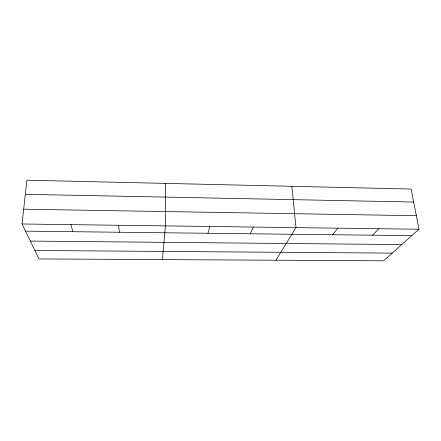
<?xml version="1.0" encoding="UTF-8"?>
<svg xmlns="http://www.w3.org/2000/svg" width="441" height="441" viewBox="0 0 441 441"><rect width="100%" height="100%" fill="white"/><g stroke="black" fill="none" stroke-linecap="round" stroke-linejoin="round"><path stroke-width="0.66" d="M162.442 259.595L165.381 225.891L165.375 183.384M22.05 223.989L26.846 180.193L411.177 189.057L418.95 229.248L383.593 260.807L38.984 258.922L22.05 223.989L418.95 229.248M207.998 233.278L209.806 226.476M250.361 233.774L253.332 227.054M275.912 260.218L295.983 227.622L291.865 186.306M332.63 234.733L337.789 228.173M372.579 235.202L378.769 228.719M34.894 250.482L392.214 253.112M30.33 241.073L401.768 244.584M25.523 231.15L411.773 235.659M23.671 209.205L416.332 215.71M25.297 194.316L413.691 202.044M70.869 224.634L72.925 231.701M118.635 225.268L119.335 232.242"/></g></svg>
